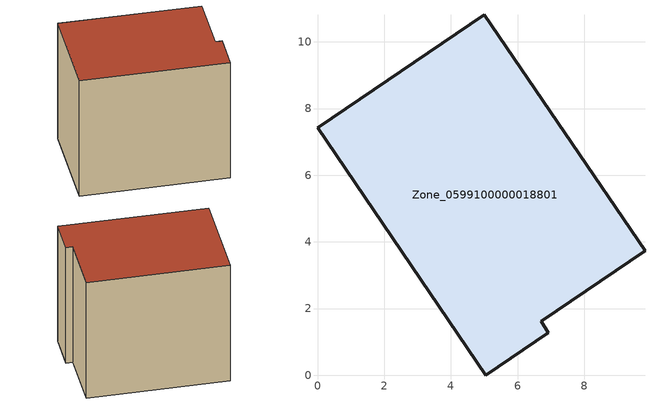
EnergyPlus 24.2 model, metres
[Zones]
Zone_0599100000018801
 floor ground (C_G): 0,7.43 5,10.81 9.82,3.73 6.7,1.62 6.92,1.27 5.04,0 z0
 wall outside (C_F): 5,10.81 0,7.43 5.04,0 6.92,1.27 6.7,1.62 9.82,3.73 5,10.81 z0:8.13
 roof outside (C_R): 0,7.43 5.04,0 6.92,1.27 6.7,1.62 9.82,3.73 5,10.81 z8.13
[BUILDING]
Pand.0599100000018801: North Axis=0; Terrain=City; Loads Convergence Tolerance Value=0.04; Temperature Convergence Tolerance Value=0.4; Solar Distribution=FullExterior; Maximum Number of Warmup Days=25; Minimum Number of Warmup Days=1
[Site:Location]
Rotterdam.The.Hague.AP_ZH_NLD Design_Conditions: Latitude=51.96; Longitude=4.45; Time Zone=1; Elevation=-4.5
[SITE:GROUNDTEMPERATURE:BUILDINGSURFACE]
18, 18, 18, 18, 18, 18, 18, 18, 18, 18, 18, 18
[MATERIAL] Thermal Absorptance=0.9; Solar Absorptance=0.7; Visible Absorptance=0.7
Name | Roughness | Thickness | Conductivity | Density | Specific Heat
G.TI.1965-1974 | MediumSmooth | 0.15 | 0.882353 | 540 | 1210
F.TI.1965-1974 | Rough | 0.3 | 0.697674 | 1920 | 840
R.TI.1965-1974 | MediumRough | 0.2 | 0.232558 | 1500 | 1000
[CONSTRUCTION]
C_G: G.TI.1965-1974
C_F: F.TI.1965-1974
C_R: R.TI.1965-1974
[ZONE]
Zone_0599100000018801: Type=1; Multiplier=1; Ceiling Height=Autocalculate; Volume=Autocalculate; Floor Area=autocalculate; Part of Total Floor Area=Yes
[ZONEINFILTRATION:DESIGNFLOWRATE]
Infil_Zone_0599100000018801: Zone or ZoneList or Space or SpaceList=Zone_0599100000018801; Schedule=AlwaysOn; Design Flow Rate Calculation Method=Flow/Area; Flow Rate per Floor Area=0.003; Constant Term Coefficient=1; Temperature Term Coefficient=0; Velocity Term Coefficient=0; Velocity Squared Term Coefficient=0
[HVACTEMPLATE:ZONE:IDEALLOADSAIRSYSTEM]
Zone_0599100000018801: Maximum Heating Supply Air Temperature=50; Minimum Cooling Supply Air Temperature=13; Maximum Heating Supply Air Humidity Ratio=0.0156; Minimum Cooling Supply Air Humidity Ratio=0.0077; Heating Limit=NoLimit; Cooling Limit=NoLimit; Dehumidification Control Type=ConstantSensibleHeatRatio; Cooling Sensible Heat Ratio=0.7; Dehumidification Setpoint=60; Humidification Control Type=None; Humidification Setpoint=30; Outdoor Air Method=None; Outdoor Air Flow Rate per Person=0.00944; Outdoor Air Flow Rate per Zone Floor Area=0; Outdoor Air Flow Rate per Zone=0; Demand Controlled Ventilation Type=None; Outdoor Air Economizer Type=NoEconomizer; Heat Recovery Type=None; Sensible Heat Recovery Effectiveness=0.7; Latent Heat Recovery Effectiveness=0.65
[ZONECONTROL:THERMOSTAT]
ThermostatControl_Zone_0599100000018801: Zone or ZoneList=Zone_0599100000018801; Control Type Schedule=DualSetpointControlType; Control 1=Thermostat_Zone_0599100000018801; Temperature Difference Between Cutout And Setpoint=0
[THERMOSTATSETPOINT:DUALSETPOINT]
Thermostat_Zone_0599100000018801: Heating Setpoint Temperature Schedule=HeatingSetpoint_Zone_0599100000018801; Cooling Setpoint Temperature Schedule=CoolingSetpoint_Zone_0599100000018801
[SCHEDULE:COMPACT]
HeatingSetpoint_Zone_0599100000018801: Through: 12/31, For: AllDays, Until: 24:00, 21
CoolingSetpoint_Zone_0599100000018801: Through: 12/31, For: AllDays, Until: 24:00, 24
DualSetpointControlType: Through: 12/31, For: AllDays, Until: 24:00, 4
AlwaysOn: Through: 12/31, For: AllDays, Until: 24:00, 1
